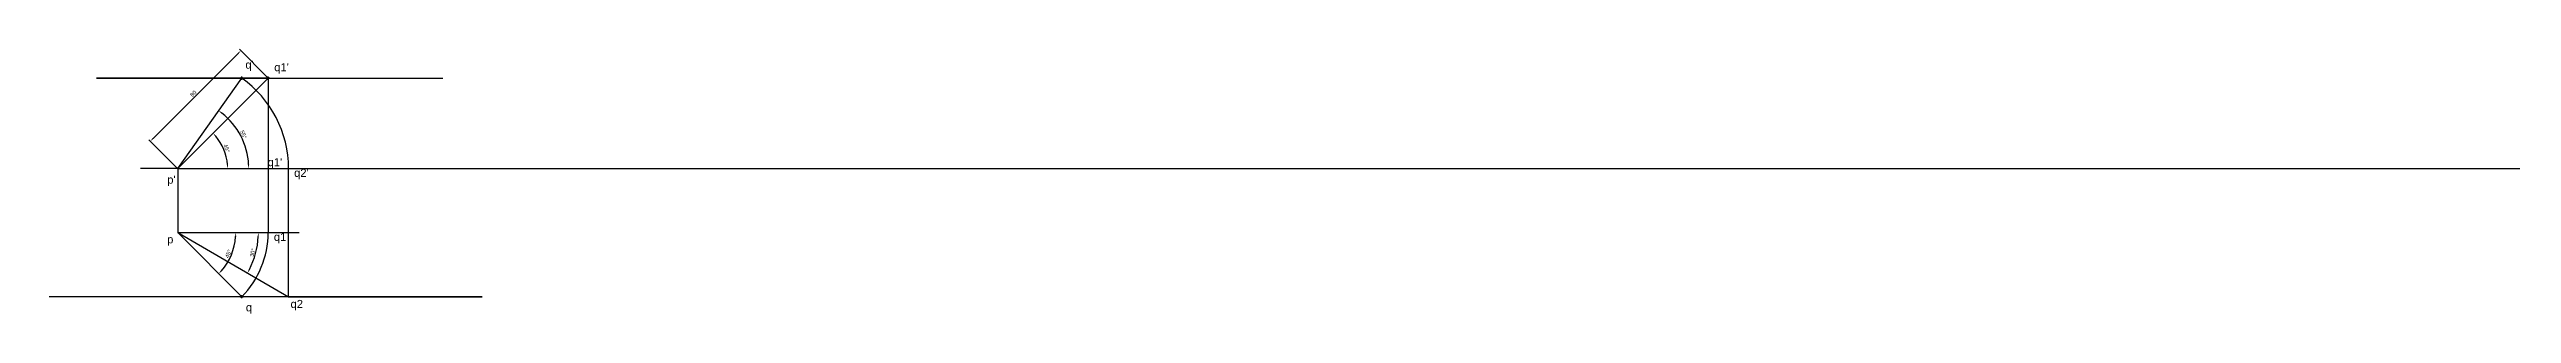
# Model space of a CAD drawing. Header units: millimetres. Extents: x 2175 to 5253, y 1406 to 1572.
# Drawn here: x 2175 to 3714, y 1406 to 1572 of the extents above; entities that cross this region are included whole.
import ezdxf

# ---------------------------------------------------------------- set-up
doc = ezdxf.new("R2010")
doc.units = ezdxf.units.MM
doc.header["$PDMODE"] = 34
doc.styles.get("Standard").update_dxf_attribs({"font": 'arial.ttf'})
doc.dimstyles.new('ISO-25', dxfattribs={"dimtxt": 2.5, "dimasz": 2.5, "dimexe": 1.25, "dimexo": 0.625, "dimtad": 1, "dimtxsty": 'Standard', "dimcen": 2.5, "dimadec": 0, "dimazin": 0, "dimtfac": 1, "dimtmove": 0, "dimatfit": 3, "dimfxl": 1, "dimarcsym": 0})

# ---------------------------------------------------------------- blocks, each defined once
blk = doc.blocks.new('*D2')
at = {"color": 0, "lineweight": -2, "transparency": 16777216}
blk.add_arc((2255.1, 1457), 50.4, 332.8438, 357.1562, dxfattribs=at)
at = {"color": 0, "transparency": 16777216}
for points in [[(2305, 1454.5), (2305.8, 1454.5), (2305.5, 1457)], [(2300.3, 1433.8), (2299.5, 1434.2), (2298.7, 1431.8)]]:
    blk.add_solid(points, dxfattribs=at)
at = {"layer": 'Defpoints', "color": 0, "transparency": 16777216}
for p in [(2255.1, 1457), (2255.1, 1457), (2331.1, 1457), (2302.4, 1439.8), (2324.4, 1417)]:
    blk.add_point(p, dxfattribs=at)
at = {"color": 0, "transparency": 16777216, "insert": (2301.9, 1444.5), "char_height": 2.5, "attachment_point": 5, "rotation": 75}
blk.add_mtext('30°', dxfattribs=at)
blk = doc.blocks.new('*D3')
at = {"color": 0, "lineweight": -2, "transparency": 16777216}
blk.add_arc((2255.1, 1457), 36.3, 318.9492, 356.0508, dxfattribs=at)
at = {"color": 0, "transparency": 16777216}
for points in [[(2290.9, 1454.5), (2291.7, 1454.5), (2291.4, 1457)], [(2282.7, 1432.9), (2282.1, 1433.5), (2280.7, 1431.4)]]:
    blk.add_solid(points, dxfattribs=at)
at = {"layer": 'Defpoints', "color": 0, "transparency": 16777216}
for p in [(2255.1, 1457), (2255.1, 1457), (2331.1, 1457), (2286.5, 1438.9), (2295.1, 1417)]:
    blk.add_point(p, dxfattribs=at)
at = {"color": 0, "transparency": 16777216, "insert": (2286.8, 1443.8), "char_height": 2.5, "attachment_point": 5, "rotation": 67.5}
blk.add_mtext('45°', dxfattribs=at)
blk = doc.blocks.new('*D4')
at = {"color": 0, "lineweight": -2, "transparency": 16777216}
blk.add_arc((2255.1, 1497), 31.2, 4.5899, 40.4101, dxfattribs=at)
at = {"color": 0, "transparency": 16777216}
for points in [[(2278.5, 1517), (2279.2, 1517.5), (2277.2, 1519.1)], [(2286.6, 1499.5), (2285.8, 1499.5), (2286.3, 1497)]]:
    blk.add_solid(points, dxfattribs=at)
at = {"layer": 'Defpoints', "color": 0, "transparency": 16777216}
for p in [(2311.7, 1553.6), (2255.1, 1497), (2255.1, 1497), (2285.2, 1505.1), (5252.5, 1497)]:
    blk.add_point(p, dxfattribs=at)
at = {"color": 0, "transparency": 16777216, "insert": (2285.7, 1509.7), "char_height": 2.5, "attachment_point": 5, "rotation": 292.5}
blk.add_mtext('45°', dxfattribs=at)
blk = doc.blocks.new('*D5')
at = {"color": 0, "lineweight": -2, "transparency": 16777216}
for p, q in [((2311.2, 1554), (2293.7, 1571.6)), ((2239.7, 1515.9), (2292.8, 1568.9)), ((2254.6, 1497.4), (2237.1, 1515))]:
    blk.add_line(p, q, dxfattribs=at)
at = {"color": 0, "transparency": 16777216}
for points in [[(2292.5, 1569.2), (2293.1, 1568.6), (2294.5, 1570.7)], [(2239.4, 1516.2), (2240, 1515.6), (2238, 1514.1)]]:
    blk.add_solid(points, dxfattribs=at)
at = {"layer": 'Defpoints', "color": 0, "transparency": 16777216}
for p in [(2294.5, 1570.7), (2311.7, 1553.6), (2255.1, 1497)]:
    blk.add_point(p, dxfattribs=at)
at = {"color": 0, "transparency": 16777216, "insert": (2264.9, 1543.8), "char_height": 2.5, "attachment_point": 5, "rotation": 45}
blk.add_mtext('80', dxfattribs=at)
blk = doc.blocks.new('*D6')
at = {"color": 0, "lineweight": -2, "transparency": 16777216}
blk.add_arc((2255.1, 1497), 44.4, 3.2294, 51.5062, dxfattribs=at)
at = {"color": 0, "transparency": 16777216}
for points in [[(2282.4, 1531.4), (2282.9, 1532.1), (2280.7, 1533.2)], [(2299.8, 1499.5), (2299, 1499.5), (2299.4, 1497)]]:
    blk.add_solid(points, dxfattribs=at)
at = {"layer": 'Defpoints', "color": 0, "transparency": 16777216}
for p in [(2295.1, 1553.6), (2297.2, 1510.9), (2255.1, 1497), (2255.1, 1497), (5252.5, 1497)]:
    blk.add_point(p, dxfattribs=at)
at = {"color": 0, "transparency": 16777216, "insert": (2296.2, 1518.3), "char_height": 2.5, "attachment_point": 5, "rotation": 297.3678}
blk.add_mtext('55°', dxfattribs=at)

msp = doc.modelspace()

# ---------------------------------------------------------------- linework, layer by layer
for p, q in [((2311.654, 1553.574), (2204.339, 1553.574)), ((2204.339, 1553.574), (2420.859, 1553.574)), ((2255.086, 1497.005), (2295.086, 1553.574)), ((2311.654, 1553.574), (2311.654, 1553.574)), ((2255.086, 1497.005), (2231.833, 1497.005)), ((2255.086, 1497.005), (5252.544, 1497.005)), ((2255.086, 1497.005), (2255.086, 1457.005)), ((2324.368, 1417.005), (2324.368, 1497.009)), ((2255.086, 1457.005), (2331.097, 1457.005)), ((2255.086, 1457.005), (2295.086, 1417.005)), ((2445.321, 1417.005), (2174.822, 1417.005)), ((2324.368, 1417.005), (2445.321, 1417.005))]:
    msp.add_line(p, q)
at = {"color": 2}
for p, q in [((2255.086, 1497.005), (2311.654, 1553.574)), ((2255.086, 1457.005), (2324.368, 1417.005))]:
    msp.add_line(p, q, dxfattribs=at)
at = {"color": 4}
msp.add_line((2311.654, 1553.574), (2311.654, 1457.005), dxfattribs=at)
for centre, radius, start, end in [((2255.086, 1497.005), 69.282, 0, 54.73561), ((2255.086, 1457.005), 56.569, 315, 0)]:
    msp.add_arc(centre, radius, start, end)
for p in [(2295.086, 1553.574), (2311.654, 1553.574), (2295.086, 1417.005)]:
    msp.add_point(p)

# ---------------------------------------------------------------- texts
for s, p in [("q'", (2297.39, 1559.462)), ("q1'", (2315.422, 1557.853)), ("q1'", (2311.273, 1498.526)), ("q2'", (2327.849, 1491.863)), ("p'", (2248.551, 1487.626)), ('p', (2248.502, 1450.295)), ('q1', (2315.192, 1451.855)), ('q', (2297.706, 1407.856)), ('q2', (2325.628, 1409.966))]:
    msp.add_text(s, height=5).set_placement(p)

# ---------------------------------------------------------------- dimensions: what is measured, and where the dimension line sits
dim = msp.add_aligned_dim(p1=(2255.086, 1497.005), p2=(2311.654, 1553.574), distance=24.207, dimstyle='ISO-25')
dim.commit()
dim.dimension.update_dxf_attribs({"geometry": '*D5', "text_midpoint": (2264.908, 1543.751)})
for base, line1, line2, picture, middle in [((2285.238, 1505.085), ((2255.086, 1497.005), (5252.544, 1497.005)), ((2255.086, 1497.005), (2311.654, 1553.574)), '*D4', (2285.677, 1509.677)), ((2297.216, 1510.894), ((2255.086, 1497.005), (5252.544, 1497.005)), ((2255.086, 1497.005), (2295.086, 1553.574)), '*D6', (2296.165, 1518.27)), ((2302.421, 1439.777), ((2255.086, 1457.005), (2324.368, 1417.005)), ((2255.086, 1457.005), (2331.097, 1457.005)), '*D2', (2301.905, 1444.46)), ((2286.503, 1438.867), ((2255.086, 1457.005), (2295.086, 1417.005)), ((2255.086, 1457.005), (2331.097, 1457.005)), '*D3', (2286.849, 1443.848))]:
    dim = msp.add_angular_dim_2l(base=base, line1=line1, line2=line2, dimstyle='ISO-25')
    dim.commit()
    dim.dimension.update_dxf_attribs({"geometry": picture, "text_midpoint": middle})

doc.saveas('drawing.dxf')
